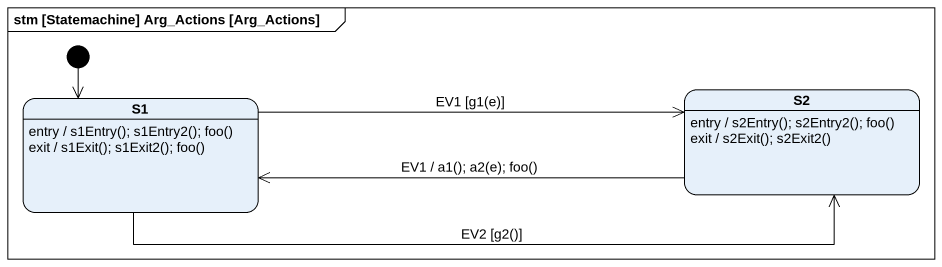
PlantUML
@startuml
mainframe stm [Statemachine] Arg_Actions [Arg_Actions]
hide empty description
state S1
S1 : entry / s1Entry(); s1Entry2(); foo()
S1 : exit / s1Exit(); s1Exit2(); foo()
state S2
S2 : entry / s2Entry(); s2Entry2(); foo()
S2 : exit / s2Exit(); s2Exit2()
[*] --> S1
S1 -right-> S2 : EV1 [g1(e)]
S1 -right-> S2 : EV2 [g2()]
S2 -left-> S1 : EV1 / a1(); a2(e); foo()
@enduml
